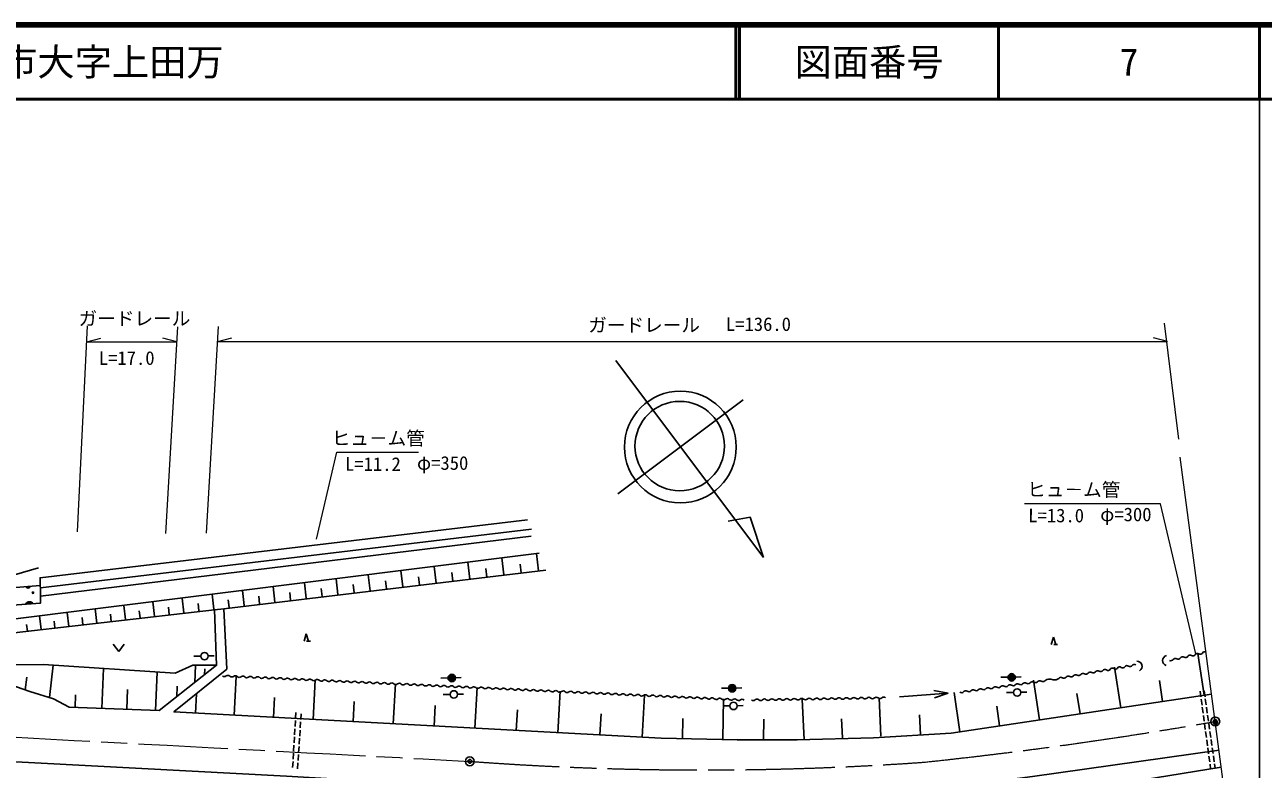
# Model space of a CAD drawing. Units: millimetres, scale not verified. Extents: x 40000 to 680000, y 20000 to 380000.
# Drawn here: x 413340 to 579500, y 280092 to 380000 of the extents above; entities that cross this region are included whole.
import ezdxf
from ezdxf.enums import TextEntityAlignment as Align

# ---------------------------------------------------------------- set-up
doc = ezdxf.new("R2010")
doc.units = ezdxf.units.MM
doc.header["$LTSCALE"] = 1000
doc.header["$PDMODE"] = 32
doc.header["$PDSIZE"] = 500
doc.linetypes.add('CHAIN', pattern=[18.5, 12, -1.5, 3.5, -1.5])
for name, color, linetype, lineweight in [('M-BGD', 7, 'Continuous', 25), ('M-BGD-HTXT', 7, 'Continuous', 13), ('M-BMK', 2, 'CHAIN', 13), ('M-BMK-SRVR', 3, 'Continuous', 25), ('M-TTL', 2, 'Continuous', 140), ('M-TTL-BAND', 7, 'Continuous', 25), ('M-TTL-LINE', 7, 'Continuous', 50)]:
    doc.layers.add(name, color=color, linetype=linetype, lineweight=lineweight)
doc.layers.add('M-OTRS', color=6, linetype='Continuous')
doc.layers.add('M-TTL-TXT', color=7, linetype='Continuous')
doc.styles.add('ＭＳ ゴシック', font='')
doc.styles.get('ＭＳ ゴシック').set_extended_font_data('MS Gothic')

msp = doc.modelspace()

# ---------------------------------------------------------------- hatches: boundary and pattern name
at = {"layer": 'M-BGD'}
for points in [[(413468, 304586, 0.66667), (414067, 304631)], [(414465, 302314, 0.6), (413468, 302244)], [(471121, 292363, 0.96343), (470122, 292342, 0.00425), (470122, 292334, 0.41421), (470622, 291834, 0.41421)], [(546249, 292453, 0.96343), (545250, 292433, 0.00425), (545250, 292425, 0.41421), (545750, 291925, 0.41421)], [(508752, 290988, 0.96343), (507753, 290968, 0.00425), (507753, 290960, 0.41421), (508253, 290460, 0.41421)]]:
    msp.add_hatch(color=256, dxfattribs=at).paths.add_polyline_path(points)

# ---------------------------------------------------------------- linework, layer by layer
for centre in [(545750, 292425), (470622, 292334), (508253, 290960)]:
    msp.add_arc(centre, 500, 0, 3.29484)
for p, q in [((415438, 304448), (481338, 312328)), ((415463, 303337), (481284, 311378)), ((409166, 299891), (482357, 309081)), ((473036, 305618), (472769, 307877)), ((477622, 306159), (477351, 308452)), ((479950, 306434), (479812, 307598)), ((482277, 306708), (482002, 309036)), ((459680, 304041), (459425, 306201)), ((464066, 304559), (463807, 306752)), ((466291, 304821), (466160, 305934)), ((468517, 305084), (468254, 307310)), ((470776, 305351), (470643, 306480)), ((475329, 305888), (475193, 307035)), ((442778, 302046), (442538, 304081)), ((446910, 302534), (446666, 304599)), ((451103, 303029), (450856, 305125)), ((453231, 303280), (453106, 304344)), ((455360, 303531), (455108, 305659)), ((457520, 303786), (457392, 304866)), ((461873, 304300), (461743, 305396)), ((430748, 300626), (430519, 302572)), ((434699, 301092), (434466, 303067)), ((438708, 301566), (438472, 303571)), ((440743, 301806), (440623, 302823)), ((444844, 302290), (444722, 303323)), ((449006, 302781), (448883, 303830)), ((419245, 299268), (419026, 301129)), ((423022, 299714), (422800, 301603)), ((424940, 299940), (424826, 300899)), ((426857, 300167), (426630, 302084)), ((428802, 300396), (428688, 301369)), ((432724, 300859), (432607, 301847)), ((436704, 301329), (436585, 302331)), ((439084, 294045), (438777, 301499)), ((413691, 298613), (413583, 299529)), ((415524, 298829), (415307, 300662)), ((417385, 299049), (417275, 299979)), ((421134, 299491), (421022, 300435)), ((450804, 297269), (451104, 298269)), ((451104, 298269), (451404, 297269)), ((551063, 296815), (551363, 297815)), ((551363, 297815), (551663, 296815)), ((425194, 296871), (425944, 295871)), ((425944, 295871), (426694, 296871)), ((451654, 297269), (451154, 297269)), ((551913, 296815), (551413, 296815)), ((436007, 295262), (436954, 295269)), ((438743, 295310), (437953, 295290)), ((571583, 290018), (570745, 295617)), ((413401, 290743), (413605, 292462)), ((416675, 289708), (417157, 294061)), ((423680, 288262), (423883, 293611)), ((430893, 287988), (431088, 293129)), ((436157, 291739), (436244, 294031)), ((437463, 292769), (437493, 293552)), ((441431, 287341), (441712, 292543)), ((547039, 292473), (546249, 292453)), ((560383, 288341), (559566, 293802)), ((427014, 288135), (427116, 290808)), ((433721, 289819), (433775, 291247)), ((452013, 286770), (452299, 292060)), ((462775, 286188), (463065, 291569)), ((469175, 292335), (470122, 292342)), ((471911, 292382), (471121, 292363)), ((473720, 285597), (474016, 291070)), ((506806, 290961), (507753, 290968)), ((509542, 291008), (508752, 290988)), ((544303, 292426), (545250, 292433)), ((549463, 286706), (548666, 292031)), ((565983, 289179), (565564, 291979)), ((420100, 288398), (420164, 290097)), ((436229, 287622), (436370, 290223)), ((446722, 287055), (446865, 289701)), ((457394, 286479), (457539, 289169)), ((469464, 290134), (470411, 290141)), ((472200, 290182), (471410, 290162)), ((484852, 284996), (485153, 290562)), ((496174, 284384), (496480, 290045)), ((507010, 284142), (507078, 289562)), ((517904, 284059), (517662, 289501)), ((528205, 284516), (527976, 289667)), ((530711, 289821), (537234, 290310)), ((537234, 290310), (535302, 290667)), ((537234, 290310), (535376, 289669)), ((538814, 285112), (538027, 290369)), ((545040, 290395), (545987, 290402)), ((547777, 290442), (546987, 290423)), ((554923, 287524), (554514, 290254)), ((571031, 290586), (571138, 289793)), ((571179, 289496), (571286, 288703)), ((571576, 290608), (571688, 289816)), ((571730, 289519), (571843, 288727)), ((449718, 287724), (449670, 286926)), ((450421, 287543), (450369, 286745)), ((468247, 285893), (468395, 288629)), ((479286, 285296), (479436, 288079)), ((490513, 284690), (490666, 287520)), ((506983, 288588), (507930, 288596)), ((509719, 288636), (508929, 288616)), ((544138, 285909), (543740, 288572)), ((571326, 288405), (571434, 287613)), ((571885, 288430), (571998, 287638)), ((449653, 286626), (449605, 285828)), ((450350, 286445), (450298, 285647)), ((501590, 284210), (501624, 286920)), ((512457, 284073), (512492, 286797)), ((523054, 284287), (522940, 286863)), ((533516, 284752), (533398, 287408)), ((571474, 287315), (571582, 286523)), ((571622, 286225), (571729, 285433)), ((572040, 287341), (572153, 286549)), ((572195, 286252), (572308, 285460)), ((449523, 284430), (449476, 283632)), ((449588, 285528), (449541, 284730)), ((450207, 284250), (450155, 283451)), ((450279, 285347), (450227, 284549)), ((571770, 285135), (571877, 284343)), ((572350, 285163), (572462, 284371)), ((449458, 283332), (449411, 282533)), ((450136, 283152), (450084, 282354)), ((571917, 284045), (572025, 283253)), ((572065, 282955), (572172, 282163)), ((572505, 284074), (572617, 283282)), ((572659, 282985), (572772, 282193)), ((449328, 281136), (449281, 280337)), ((449393, 282234), (449346, 281435)), ((449993, 280957), (449942, 280158)), ((450065, 282054), (450013, 281256)), ((572213, 281865), (572320, 281072)), ((572814, 281896), (572927, 281104)), ((572360, 280775), (572446, 280145)), ((572969, 280807), (573049, 280242))]:
    msp.add_line(p, q, dxfattribs=at)
for points in [[(415395, 304732), (415393, 305782), (480804, 313561)], [(402189, 302622), (404095, 303882), (415190, 307115)], [(409166, 298078), (438777, 301499), (440054, 301618), (483270, 306826)], [(440054, 301618), (440472, 293529), (433359, 287777), (498728, 284246), (508914, 284016), (516955, 284016), (527216, 284323), (537631, 284935), (572572, 290166)], [(395654, 295951), (395671, 294074), (398780, 293960), (415854, 294147), (433519, 292973), (435867, 294045), (439084, 294045), (431374, 287970), (419275, 288429), (417182, 289553), (414016, 290523), (410596, 291748), (405337, 292820), (398780, 293960)], [(74265, 281419), (81868, 282941), (89628, 284319), (97643, 285187), (107497, 285800), (113521, 285902), (128570, 286063), (173599, 285603), (273881, 284263), (373129, 282578), (396256, 281966), (408739, 281276), (448433, 279158), (490552, 276682), (500278, 275992), (507732, 276043), (517483, 276094), (527132, 276707), (535607, 277422), (548523, 279107), (573566, 282646)], [(450086, 277164), (500178, 274574), (511129, 274191), (519144, 274242), (530836, 274753), (539106, 275314), (545743, 276029), (554575, 277255), (573866, 280374)]]:
    msp.add_lwpolyline(points, dxfattribs=at)
msp.add_lwpolyline([(409166, 296802), (395654, 295951), (408247, 302350), (408247, 304188), (415395, 304732), (415463, 304290), (415463, 303337), (415463, 302384), (409166, 301942)], close=True, dxfattribs=at)
for points in [[(413468, 304586, 0.66667), (414067, 304631)], [(414465, 302314, 0.6), (413468, 302244)]]:
    msp.add_lwpolyline(points, format="xyb", close=True, dxfattribs=at)
for centre, radius in [((414451, 303779), 100), ((437454, 295261), 500), ((470622, 292334), 500), ((545750, 292425), 500), ((508253, 290960), 500), ((546487, 290394), 500), ((470911, 290133), 500), ((508430, 288587), 500)]:
    msp.add_circle(centre, radius, dxfattribs=at)
for centre, radius, start, end in [((571641, 295483), 362, 58.97152, 146.17716), ((562207, 293809), 362, 56.40516, 143.6108), ((562544, 293898), 695, 302.65342, 91.79345), ((566685, 294669), 695, 104.08097, 253.221), ((567131, 295015), 362, 238.97152, 326.17716), ((567733, 294611), 362, 58.97152, 146.17716), ((568108, 295233), 362, 238.97152, 326.17716), ((568710, 294829), 362, 58.97152, 146.17716), ((569085, 295451), 362, 238.97152, 326.17716), ((569687, 295047), 362, 58.97152, 146.17716), ((570062, 295668), 362, 238.97152, 326.17716), ((570664, 295265), 362, 58.97152, 146.17716), ((571039, 295886), 362, 238.97152, 326.17716), ((440118, 292879), 362, 223.73611, 310.94175), ((440593, 292331), 362, 43.73611, 130.94175), ((441118, 292832), 362, 223.73611, 310.94175), ((441593, 292284), 362, 43.73611, 130.94175), ((442118, 292786), 362, 223.73611, 310.94175), ((442593, 292238), 362, 43.73611, 130.94175), ((443118, 292739), 362, 223.73611, 310.94175), ((443593, 292192), 362, 43.73611, 130.94175), ((444593, 292145), 362, 43.73611, 130.94175), ((445593, 292099), 362, 43.73611, 130.94175), ((552751, 292674), 362, 236.40516, 323.6108), ((553335, 292244), 362, 56.40516, 143.6108), ((553737, 292848), 362, 236.40516, 323.6108), ((554321, 292418), 362, 56.40516, 143.6108), ((554723, 293022), 362, 236.40516, 323.6108), ((555307, 292592), 362, 56.40516, 143.6108), ((555709, 293196), 362, 236.40516, 323.6108), ((556292, 292766), 362, 56.40516, 143.6108), ((556694, 293370), 362, 236.40516, 323.6108), ((557278, 292940), 362, 56.40516, 143.6108), ((557680, 293544), 362, 236.40516, 323.6108), ((558264, 293114), 362, 56.40516, 143.6108), ((558666, 293718), 362, 236.40516, 323.6108), ((559250, 293287), 362, 56.40516, 143.6108), ((559652, 293892), 362, 236.40516, 323.6108), ((560235, 293461), 362, 56.40516, 143.6108), ((560638, 294066), 362, 236.40516, 323.6108), ((561221, 293635), 362, 56.40516, 143.6108), ((561623, 294239), 362, 236.40516, 323.6108), ((444118, 292693), 362, 223.73611, 310.94175), ((445118, 292646), 362, 223.73611, 310.94175), ((446118, 292600), 362, 223.73611, 310.94175), ((446593, 292052), 362, 43.73611, 130.94175), ((447117, 292553), 362, 223.73611, 310.94175), ((447593, 292006), 362, 43.73611, 130.94175), ((448117, 292507), 362, 223.73611, 310.94175), ((448592, 291959), 362, 43.73611, 130.94175), ((449117, 292460), 362, 223.73611, 310.94175), ((449592, 291913), 362, 43.73611, 130.94175), ((450117, 292414), 362, 223.73611, 310.94175), ((450592, 291866), 362, 43.73611, 130.94175), ((451117, 292367), 362, 223.73611, 310.94175), ((451592, 291820), 362, 43.73611, 130.94175), ((452117, 292321), 362, 223.73611, 310.94175), ((452592, 291773), 362, 43.73611, 130.94175), ((453117, 292274), 362, 223.73611, 310.94175), ((453592, 291727), 362, 43.73611, 130.94175), ((454117, 292228), 362, 223.73611, 310.94175), ((454592, 291680), 362, 43.73611, 130.94175), ((455117, 292181), 362, 223.73611, 310.94175), ((455592, 291634), 362, 43.73611, 130.94175), ((456117, 292135), 362, 223.73611, 310.94175), ((456592, 291587), 362, 43.73611, 130.94175), ((457117, 292089), 362, 223.73611, 310.94175), ((457592, 291541), 362, 43.73611, 130.94175), ((458117, 292042), 362, 223.73611, 310.94175), ((458592, 291494), 362, 43.73611, 130.94175), ((459117, 291996), 362, 223.73611, 310.94175), ((459592, 291448), 362, 43.73611, 130.94175), ((460116, 291949), 362, 223.73611, 310.94175), ((460592, 291401), 362, 43.73611, 130.94175), ((461116, 291903), 362, 223.73611, 310.94175), ((461591, 291355), 362, 43.73611, 130.94175), ((462116, 291856), 362, 223.73611, 310.94175), ((462591, 291308), 362, 43.73611, 130.94175), ((463116, 291810), 362, 223.73611, 310.94175), ((463591, 291262), 362, 43.73611, 130.94175), ((464116, 291763), 362, 223.73611, 310.94175), ((464591, 291216), 362, 43.73611, 130.94175), ((465116, 291717), 362, 223.73611, 310.94175), ((465591, 291169), 362, 43.73611, 130.94175), ((466116, 291670), 362, 223.73611, 310.94175), ((466591, 291123), 362, 43.73611, 130.94175), ((467116, 291624), 362, 223.73611, 310.94175), ((467591, 291076), 362, 43.73611, 130.94175), ((468116, 291577), 362, 223.73611, 310.94175), ((468591, 291030), 362, 43.73611, 130.94175), ((469116, 291531), 362, 223.73611, 310.94175), ((469591, 290983), 362, 43.73611, 130.94175), ((470116, 291484), 362, 223.73611, 310.94175), ((470591, 290937), 362, 43.73611, 130.94175), ((471116, 291438), 362, 223.73611, 310.94175), ((471591, 290890), 362, 43.73611, 130.94175), ((472116, 291391), 362, 223.73611, 310.94175), ((472591, 290844), 362, 43.73611, 130.94175), ((473115, 291345), 362, 223.73611, 310.94175), ((473591, 290797), 362, 43.73611, 130.94175), ((474115, 291298), 362, 223.73611, 310.94175), ((474590, 290751), 362, 43.73611, 130.94175), ((475115, 291252), 362, 223.73611, 310.94175), ((475590, 290704), 362, 43.73611, 130.94175), ((476115, 291205), 362, 223.73611, 310.94175), ((476590, 290658), 362, 43.73611, 130.94175), ((477115, 291159), 362, 223.73611, 310.94175), ((477590, 290611), 362, 43.73611, 130.94175), ((478115, 291113), 362, 223.73611, 310.94175), ((478590, 290565), 362, 43.73611, 130.94175), ((479115, 291066), 362, 223.73611, 310.94175), ((479590, 290518), 362, 43.73611, 130.94175), ((480590, 290472), 362, 43.73611, 130.94175), ((481590, 290425), 362, 43.73611, 130.94175), ((541551, 290537), 362, 54.1352, 141.34084), ((541977, 291125), 362, 234.1352, 321.34084), ((542543, 290672), 362, 54.1352, 141.34084), ((542969, 291259), 362, 234.1352, 321.34084), ((543535, 290806), 362, 54.1352, 141.34084), ((543961, 291394), 362, 234.1352, 321.34084), ((544527, 290941), 362, 54.1352, 141.34084), ((544953, 291529), 362, 234.1352, 321.34084), ((545519, 291076), 362, 54.1352, 141.34084), ((545945, 291664), 362, 234.1352, 321.34084), ((546511, 291211), 362, 54.1352, 141.34084), ((546937, 291798), 362, 234.1352, 321.34084), ((547503, 291346), 362, 54.1352, 141.34084), ((547928, 291933), 362, 234.1352, 321.34084), ((548495, 291480), 362, 54.1352, 141.34084), ((548920, 292068), 362, 234.1352, 321.34084), ((549486, 291615), 362, 54.1352, 141.34084), ((549912, 292203), 362, 234.1352, 321.34084), ((550861, 291074), 1121, 66.6372, 126.4348), ((551508, 292916), 837, 256.05437, 311.0666), ((552349, 292070), 362, 56.40516, 143.6108), ((480115, 291020), 362, 223.73611, 310.94175), ((481115, 290973), 362, 223.73611, 310.94175), ((482115, 290927), 362, 223.73611, 310.94175), ((482590, 290379), 362, 43.73611, 130.94175), ((483115, 290880), 362, 223.73611, 310.94175), ((483590, 290333), 362, 43.73611, 130.94175), ((484115, 290834), 362, 223.73611, 310.94175), ((484590, 290286), 362, 43.73611, 130.94175), ((485114, 290787), 362, 223.73611, 310.94175), ((485590, 290240), 362, 43.73611, 130.94175), ((486114, 290741), 362, 223.73611, 310.94175), ((486589, 290193), 362, 43.73611, 130.94175), ((487114, 290694), 362, 223.73611, 310.94175), ((487589, 290147), 362, 43.73611, 130.94175), ((488114, 290648), 362, 223.73611, 310.94175), ((488589, 290100), 362, 43.73611, 130.94175), ((489114, 290601), 362, 223.73611, 310.94175), ((489589, 290054), 362, 43.73611, 130.94175), ((490114, 290555), 362, 223.73611, 310.94175), ((490589, 290007), 362, 43.73611, 130.94175), ((491114, 290508), 362, 223.73611, 310.94175), ((491589, 289961), 362, 43.73611, 130.94175), ((492114, 290462), 362, 223.73611, 310.94175), ((492589, 289914), 362, 43.73611, 130.94175), ((493114, 290415), 362, 223.73611, 310.94175), ((493589, 289868), 362, 43.73611, 130.94175), ((494114, 290369), 362, 223.73611, 310.94175), ((494589, 289821), 362, 43.73611, 130.94175), ((495114, 290322), 362, 223.73611, 310.94175), ((495589, 289775), 362, 43.73611, 130.94175), ((496114, 290276), 362, 223.73611, 310.94175), ((496589, 289728), 362, 43.73611, 130.94175), ((497114, 290230), 362, 223.73611, 310.94175), ((497589, 289682), 362, 43.73611, 130.94175), ((498113, 290183), 362, 223.73611, 310.94175), ((498589, 289635), 362, 43.73611, 130.94175), ((499113, 290137), 362, 223.73611, 310.94175), ((499588, 289589), 362, 43.73611, 130.94175), ((500113, 290090), 362, 223.73611, 310.94175), ((500588, 289542), 362, 43.73611, 130.94175), ((501113, 290044), 362, 223.73611, 310.94175), ((501588, 289496), 362, 43.73611, 130.94175), ((502113, 289997), 362, 223.73611, 310.94175), ((502588, 289450), 362, 43.73611, 130.94175), ((503113, 289951), 362, 223.73611, 310.94175), ((503588, 289403), 362, 43.73611, 130.94175), ((504113, 289904), 362, 223.73611, 310.94175), ((504588, 289357), 362, 43.73611, 130.94175), ((505113, 289858), 362, 223.73611, 310.94175), ((505588, 289310), 362, 43.73611, 130.94175), ((506113, 289811), 362, 223.73611, 310.94175), ((506588, 289264), 362, 43.73611, 130.94175), ((507113, 289765), 362, 223.73611, 310.94175), ((507588, 289217), 362, 43.73611, 130.94175), ((508113, 289718), 362, 223.73611, 310.94175), ((508588, 289171), 362, 43.73611, 130.94175), ((509113, 289672), 362, 223.73611, 310.94175), ((509588, 289124), 362, 43.73611, 130.94175), ((511073, 289657), 362, 227.32123, 314.52686), ((511581, 289140), 362, 47.32123, 134.52686), ((512073, 289673), 362, 227.32123, 314.52686), ((512582, 289156), 362, 47.32123, 134.52686), ((513074, 289689), 362, 227.32123, 314.52686), ((513583, 289172), 362, 47.32123, 134.52686), ((514075, 289706), 362, 227.32123, 314.52686), ((514584, 289189), 362, 47.32123, 134.52686), ((515076, 289722), 362, 227.32123, 314.52686), ((515584, 289205), 362, 47.32123, 134.52686), ((516077, 289738), 362, 227.32123, 314.52686), ((516585, 289221), 362, 47.32123, 134.52686), ((517078, 289754), 362, 227.32123, 314.52686), ((517586, 289237), 362, 47.32123, 134.52686), ((518079, 289770), 362, 227.32123, 314.52686), ((518587, 289253), 362, 47.32123, 134.52686), ((519080, 289786), 362, 227.32123, 314.52686), ((519588, 289269), 362, 47.32123, 134.52686), ((520080, 289802), 362, 227.32123, 314.52686), ((520589, 289285), 362, 47.32123, 134.52686), ((521081, 289819), 362, 227.32123, 314.52686), ((521590, 289302), 362, 47.32123, 134.52686), ((522082, 289835), 362, 227.32123, 314.52686), ((522591, 289318), 362, 47.32123, 134.52686), ((523083, 289851), 362, 227.32123, 314.52686), ((523591, 289334), 362, 47.32123, 134.52686), ((524084, 289867), 362, 227.32123, 314.52686), ((524592, 289350), 362, 47.32123, 134.52686), ((525085, 289883), 362, 227.32123, 314.52686), ((525593, 289366), 362, 47.32123, 134.52686), ((526086, 289899), 362, 227.32123, 314.52686), ((526594, 289382), 362, 47.32123, 134.52686), ((527086, 289915), 362, 227.32123, 314.52686), ((527595, 289398), 362, 47.32123, 134.52686), ((528087, 289932), 362, 227.32123, 314.52686), ((528596, 289415), 362, 47.32123, 134.52686), ((539001, 290720), 362, 234.1352, 321.34084), ((539568, 290267), 362, 54.1352, 141.34084), ((539993, 290855), 362, 234.1352, 321.34084), ((540560, 290402), 362, 54.1352, 141.34084), ((540985, 290990), 362, 234.1352, 321.34084)]:
    msp.add_arc(centre, radius, start, end, dxfattribs=at)
at = {"layer": 'M-BGD-HTXT'}
for p, q in [((420392, 311950), (421767, 339613)), ((432259, 311725), (433867, 339459)), ((437730, 311764), (439338, 339499)), ((568170, 324399), (566256, 339945)), ((421661, 337460), (423561, 337959)), ((421661, 337460), (433751, 337459)), ((433751, 337459), (431851, 337959)), ((439222, 337499), (441122, 337999)), ((439222, 337499), (566675, 337499)), ((566675, 337499), (564775, 337999))]:
    msp.add_line(p, q, dxfattribs=at)
for points in [[(452481, 310987), (455201, 322646), (466184, 322639)], [(570474, 295573), (565737, 315713), (547470, 315713)]]:
    msp.add_lwpolyline(points, dxfattribs=at)
at = {"layer": 'M-BMK'}
for centre, radius, start, end in [((8303884, 148237488), 148163422, 266.93167, 266.97035), ((473549, 855725), 577858, 275.99501, 279.91582), ((504332, 702993), 423000, 265.75903, 274.00839)]:
    msp.add_arc(centre, radius, start, end, dxfattribs=at)
at = {"layer": 'M-BMK-SRVR'}
for p, q in [((492639, 334962), (512441, 308527)), ((509736, 329652), (492928, 317062)), ((510666, 313909), (507713, 313378)), ((512441, 308527), (510666, 313909))]:
    msp.add_line(p, q, dxfattribs=at)
at = {"layer": 'M-BMK-SRVR', "lineweight": 13}
for p, q in [((573056, 286500), (568369, 321969)), ((578904, 242251), (573056, 286500))]:
    msp.add_line(p, q, dxfattribs=at)
at = {"layer": 'M-BMK-SRVR'}
for centre, radius in [((501298, 323331), 7500), ((501211, 323463), 6000), ((573056, 286500), 600), ((473051, 281151), 600)]:
    msp.add_circle(centre, radius, dxfattribs=at)
for p in [(573056, 286500), (473051, 281151)]:
    msp.add_point(p, dxfattribs=at)
at = {"layer": 'M-OTRS'}
msp.add_point((573091, 286383), dxfattribs=at)
at = {"layer": 'M-TTL'}
msp.add_line((680000, 380000), (40000, 380000), dxfattribs=at)
at = {"layer": 'M-TTL-BAND'}
msp.add_line((579000, 20000), (579000, 370000), dxfattribs=at)
at = {"layer": 'M-TTL-LINE'}
for p, q in [((508747, 380000), (508747, 370000)), ((509247, 380000), (509247, 370000)), ((543997, 380000), (543997, 370000)), ((579000, 380000), (579000, 370000)), ((40000, 370000), (680000, 370000))]:
    msp.add_line(p, q, dxfattribs=at)

# ---------------------------------------------------------------- texts
at = {"layer": 'M-BGD-HTXT', "style": 'ＭＳ ゴシック'}
for s, p in [('ガードレール', (420552, 339111)), ('ガードレール', (488934, 338232)), ('L=136.0', (507409, 338359)), ('L=17.0', (423275, 333808))]:
    msp.add_text(s, height=1833, dxfattribs=at).set_placement(p, align=Align.BOTTOM_LEFT)
for s, p in [('ヒュ－ム管', (460766, 323042)), ('L=11.2', (460049, 319582)), ('φ=350', (469405, 319726)), ('ヒュ－ム管', (554078, 316147)), ('L=13.0', (551713, 312681)), ('φ=300', (561070, 312825))]:
    msp.add_text(s, height=1833, rotation=359.881, dxfattribs=at).set_placement(p, align=Align.BOTTOM_CENTER)
at = {"layer": 'M-TTL-TXT', "style": 'ＭＳ ゴシック'}
msp.add_text('萩市大字上田万', height=3666, dxfattribs=at).set_placement((405024, 375000), align=Align.MIDDLE_LEFT)
for s, p in [('図面番号', (526622, 375000)), ('7', (561497, 375000))]:
    msp.add_text(s, height=3666, dxfattribs=at).set_placement(p, align=Align.MIDDLE_CENTER)

doc.saveas('drawing.dxf')
